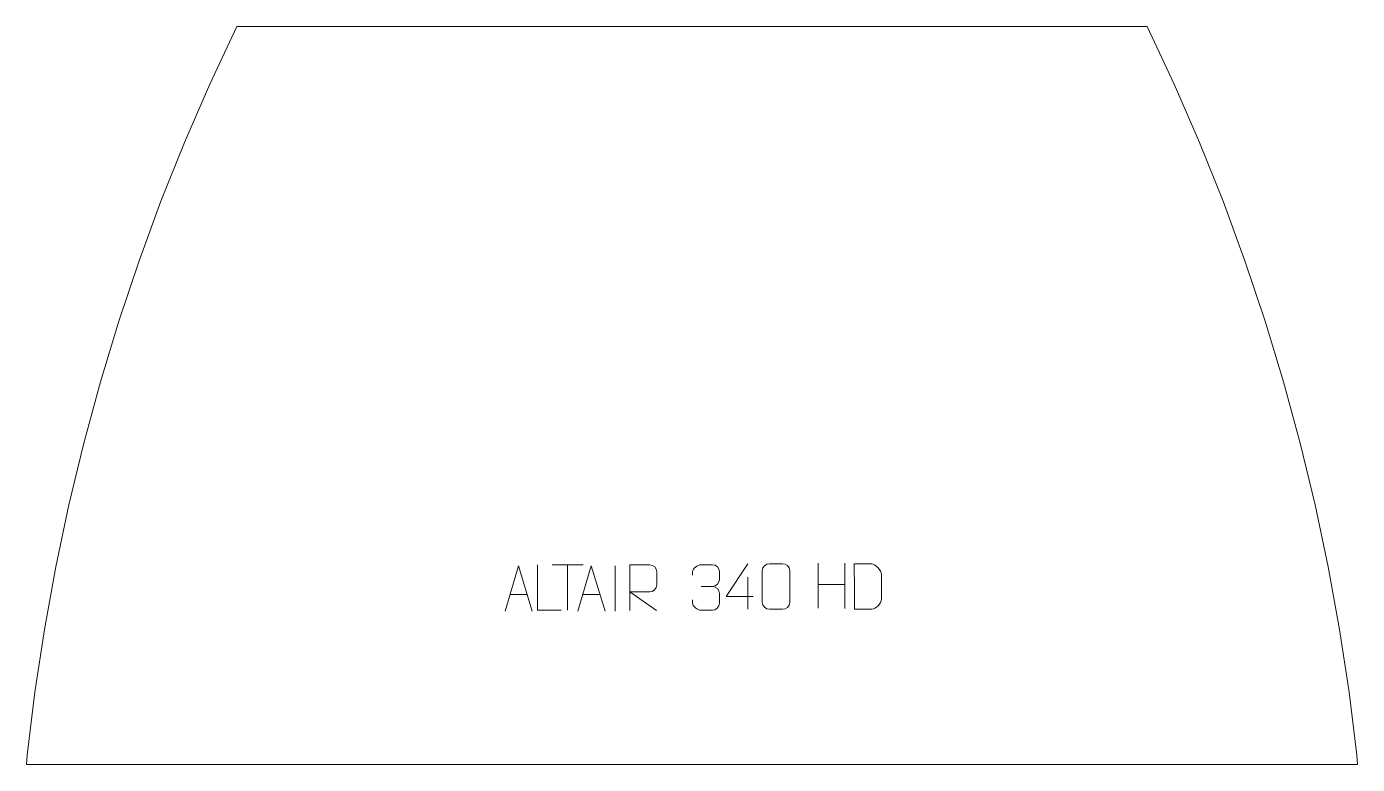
# Model space of a CAD drawing. Header units: millimetres. Extents: x -394 to 336, y 857 to 1262.
import ezdxf

# ---------------------------------------------------------------- set-up
doc = ezdxf.new("R2010")
doc.units = ezdxf.units.MM
doc.header["$MEASUREMENT"] = 0
doc.layers.add('layer 1', color=7, linetype='Continuous')

msp = doc.modelspace()

# ---------------------------------------------------------------- linework, layer by layer
at = {"layer": 'layer 1', "color": 242, "lineweight": 9}
msp.add_open_spline([(-279.1333, 1261.6364), (-279.1333, 1261.6364), (220.8654, 1261.6364), (220.8654, 1261.6364), (220.8654, 1261.6364), (220.8654, 1261.6364), (235.6579, 1230.0766), (235.6579, 1230.0766), (235.6579, 1230.0766), (235.6579, 1230.0766), (249.5374, 1198.1029), (249.5374, 1198.1029), (249.5374, 1198.1029), (249.5374, 1198.1029), (262.4896, 1165.7424), (262.4896, 1165.7424), (262.4896, 1165.7424), (262.4896, 1165.7424), (274.5035, 1133.0247), (274.5035, 1133.0247), (274.5035, 1133.0247), (274.5035, 1133.0247), (285.5723, 1099.9724), (285.5723, 1099.9724), (285.5723, 1099.9724), (285.5723, 1099.9724), (295.6836, 1066.6162), (295.6836, 1066.6162), (295.6836, 1066.6162), (295.6836, 1066.6162), (304.8316, 1032.9835), (304.8316, 1032.9835), (304.8316, 1032.9835), (304.8316, 1032.9835), (313.0083, 999.0991), (313.0083, 999.0991), (313.0083, 999.0991), (313.0083, 999.0991), (320.2046, 964.995), (320.2046, 964.995), (320.2046, 964.995), (320.2046, 964.995), (326.4165, 930.6972), (326.4165, 930.6972), (326.4165, 930.6972), (326.4165, 930.6972), (331.638, 896.2352), (331.638, 896.2352), (331.638, 896.2352), (331.638, 896.2352), (335.8665, 861.6369), (335.8665, 861.6369), (335.8665, 861.6369), (335.8665, 861.6369), (336.2158, 856.6365), (336.2158, 856.6365), (336.2158, 856.6365), (336.2158, 856.6365), (-394.4837, 856.6365), (-394.4837, 856.6365), (-394.4837, 856.6365), (-394.4837, 856.6365), (-394.1339, 861.6369), (-394.1339, 861.6369), (-394.1339, 861.6369), (-394.1339, 861.6369), (-389.9054, 896.2352), (-389.9054, 896.2352), (-389.9054, 896.2352), (-389.9054, 896.2352), (-384.6844, 930.6972), (-384.6844, 930.6972), (-384.6844, 930.6972), (-384.6844, 930.6972), (-378.4725, 964.995), (-378.4725, 964.995), (-378.4725, 964.995), (-378.4725, 964.995), (-371.2743, 999.0991), (-371.2743, 999.0991), (-371.2743, 999.0991), (-371.2743, 999.0991), (-363.099, 1032.9835), (-363.099, 1032.9835), (-363.099, 1032.9835), (-363.099, 1032.9835), (-353.9514, 1066.6162), (-353.9514, 1066.6162), (-353.9514, 1066.6162), (-353.9514, 1066.6162), (-343.8401, 1099.9724), (-343.8401, 1099.9724), (-343.8401, 1099.9724), (-343.8401, 1099.9724), (-332.7713, 1133.0247), (-332.7713, 1133.0247), (-332.7713, 1133.0247), (-332.7713, 1133.0247), (-320.7575, 1165.7424), (-320.7575, 1165.7424), (-320.7575, 1165.7424), (-320.7575, 1165.7424), (-307.8048, 1198.1029), (-307.8048, 1198.1029), (-307.8048, 1198.1029), (-307.8048, 1198.1029), (-293.9258, 1230.0766), (-293.9258, 1230.0766), (-293.9258, 1230.0766), (-293.9258, 1230.0766), (-279.1333, 1261.6364), (-279.1333, 1261.6364)], degree=3, knots=[0, 0, 0, 0, 0.03448276, 0.03448276, 0.03448276, 0.03448276, 0.06896552, 0.06896552, 0.06896552, 0.06896552, 0.10344828, 0.10344828, 0.10344828, 0.10344828, 0.13793103, 0.13793103, 0.13793103, 0.13793103, 0.17241379, 0.17241379, 0.17241379, 0.17241379, 0.20689655, 0.20689655, 0.20689655, 0.20689655, 0.24137931, 0.24137931, 0.24137931, 0.24137931, 0.27586207, 0.27586207, 0.27586207, 0.27586207, 0.31034483, 0.31034483, 0.31034483, 0.31034483, 0.34482759, 0.34482759, 0.34482759, 0.34482759, 0.37931034, 0.37931034, 0.37931034, 0.37931034, 0.4137931, 0.4137931, 0.4137931, 0.4137931, 0.44827586, 0.44827586, 0.44827586, 0.44827586, 0.48275862, 0.48275862, 0.48275862, 0.48275862, 0.51724138, 0.51724138, 0.51724138, 0.51724138, 0.55172414, 0.55172414, 0.55172414, 0.55172414, 0.5862069, 0.5862069, 0.5862069, 0.5862069, 0.62068966, 0.62068966, 0.62068966, 0.62068966, 0.65517241, 0.65517241, 0.65517241, 0.65517241, 0.68965517, 0.68965517, 0.68965517, 0.68965517, 0.72413793, 0.72413793, 0.72413793, 0.72413793, 0.75862069, 0.75862069, 0.75862069, 0.75862069, 0.79310345, 0.79310345, 0.79310345, 0.79310345, 0.82758621, 0.82758621, 0.82758621, 0.82758621, 0.86206897, 0.86206897, 0.86206897, 0.86206897, 0.89655172, 0.89655172, 0.89655172, 0.89655172, 0.93103448, 0.93103448, 0.93103448, 0.93103448, 1, 1, 1, 1], dxfattribs=at)
at = {"layer": 'layer 1', "color": 250, "lineweight": 9}
for points, knots in [([(-131.794, 940.7038), (-131.794, 940.7038), (-124.423, 965.6573), (-124.423, 965.6573), (-124.423, 965.6573), (-124.423, 965.6573), (-116.8531, 940.7038), (-116.8531, 940.7038)], [0, 0, 0, 0, 0.33333333, 0.33333333, 0.33333333, 0.33333333, 1, 1, 1, 1]), ([(-100.9774, 941.2715), (-100.9774, 941.2715), (-113.9265, 941.2715), (-113.9265, 941.2715), (-113.9265, 941.2715), (-113.9265, 941.2715), (-113.9265, 966.2251), (-113.9265, 966.2251)], [0, 0, 0, 0, 0.33333333, 0.33333333, 0.33333333, 0.33333333, 1, 1, 1, 1]), ([(-91.794, 940.7038), (-91.794, 940.7038), (-84.423, 965.6573), (-84.423, 965.6573), (-84.423, 965.6573), (-84.423, 965.6573), (-76.8531, 940.7038), (-76.8531, 940.7038)], [0, 0, 0, 0, 0.33333333, 0.33333333, 0.33333333, 0.33333333, 1, 1, 1, 1]), ([(-63.197, 941.195), (-63.197, 941.195), (-63.197, 966.1485), (-63.197, 966.1485), (-63.197, 966.1485), (-59.6022, 966.1485), (-56.0067, 966.1485), (-52.4115, 966.1485), (-52.4115, 966.1485), (-50.0862, 966.1108), (-48.5289, 964.6208), (-48.533, 962.2544), (-48.533, 962.2544), (-48.5334, 960.2189), (-48.5334, 957.1595), (-48.533, 955.1235), (-48.533, 955.1235), (-48.5395, 953.248), (-50.3518, 951.3062), (-52.3613, 951.2871), (-52.3613, 951.2871), (-52.3613, 951.2871), (-63.197, 951.2871), (-63.197, 951.2871), (-63.197, 951.2871), (-63.197, 951.2871), (-48.5423, 941.195), (-48.5423, 941.195)], [0, 0, 0, 0, 0.125, 0.125, 0.125, 0.125, 0.25, 0.25, 0.25, 0.25, 0.375, 0.375, 0.375, 0.375, 0.5, 0.5, 0.5, 0.5, 0.625, 0.625, 0.625, 0.625, 0.75, 0.75, 0.75, 0.75, 1, 1, 1, 1]), ([(-28.8165, 960.5408), (-28.8165, 960.5408), (-28.8165, 962.398), (-28.8165, 962.398), (-28.8165, 962.398), (-28.8308, 964.1399), (-26.1663, 966.258), (-24.1072, 966.2353), (-24.1072, 966.2353), (-22.0431, 966.2353), (-19.9791, 966.2353), (-17.9154, 966.2353), (-17.9154, 966.2353), (-15.7209, 966.2441), (-14.1226, 964.3973), (-14.0782, 962.4852), (-14.0782, 962.4852), (-14.0786, 961.0501), (-14.0786, 959.615), (-14.0782, 958.1795), (-14.0782, 958.1795), (-14.1268, 956.526), (-15.7294, 954.296), (-17.9277, 954.306), (-17.9277, 954.306), (-15.724, 954.2948), (-14.116, 952.4916), (-14.062, 950.4321), (-14.062, 950.4321), (-14.0624, 948.6474), (-14.0624, 946.8627), (-14.062, 945.0776), (-14.062, 945.0776), (-14.0519, 943.0162), (-16.1068, 941.2531), (-17.9277, 941.2612), (-17.9277, 941.2612), (-19.993, 941.2615), (-22.0582, 941.2615), (-24.1238, 941.2612), (-24.1238, 941.2612), (-26.2924, 941.2727), (-28.8234, 943.6729), (-28.842, 945.1347), (-28.842, 945.1347), (-28.842, 945.1347), (-28.842, 947.0433), (-28.842, 947.0433)], [0, 0, 0, 0, 0.07692308, 0.07692308, 0.07692308, 0.07692308, 0.15384615, 0.15384615, 0.15384615, 0.15384615, 0.23076923, 0.23076923, 0.23076923, 0.23076923, 0.30769231, 0.30769231, 0.30769231, 0.30769231, 0.38461538, 0.38461538, 0.38461538, 0.38461538, 0.46153846, 0.46153846, 0.46153846, 0.46153846, 0.53846154, 0.53846154, 0.53846154, 0.53846154, 0.61538462, 0.61538462, 0.61538462, 0.61538462, 0.69230769, 0.69230769, 0.69230769, 0.69230769, 0.76923077, 0.76923077, 0.76923077, 0.76923077, 0.84615385, 0.84615385, 0.84615385, 0.84615385, 1, 1, 1, 1]), ([(4.4022, 948.7122), (4.4022, 948.7122), (-10.4195, 948.7122), (-10.4195, 948.7122), (-10.4195, 948.7122), (-10.4195, 948.7122), (1.4581, 966.7827), (1.4581, 966.7827)], [0, 0, 0, 0, 0.33333333, 0.33333333, 0.33333333, 0.33333333, 1, 1, 1, 1]), ([(13.4107, 966.7949), (15.7768, 966.7949), (18.1433, 966.7949), (20.5098, 966.7949), (20.5098, 966.7949), (22.4903, 966.8305), (24.5163, 965.3362), (24.5434, 962.8941), (24.5434, 962.8941), (24.543, 957.1367), (24.543, 951.3789), (24.5434, 945.6207), (24.5434, 945.6207), (24.4013, 943.2931), (22.6949, 941.8108), (20.5098, 941.8), (20.5098, 941.8), (18.1374, 941.8004), (15.765, 941.8004), (13.393, 941.8), (13.393, 941.8), (11.4345, 941.6944), (9.4281, 943.5823), (9.4395, 945.6033), (9.4395, 945.6033), (9.4399, 951.3839), (9.4399, 957.1642), (9.4395, 962.944), (9.4395, 962.944), (9.4438, 965.086), (11.2209, 966.8085), (13.4107, 966.7949)], [0, 0, 0, 0, 0.11111111, 0.11111111, 0.11111111, 0.11111111, 0.22222222, 0.22222222, 0.22222222, 0.22222222, 0.33333333, 0.33333333, 0.33333333, 0.33333333, 0.44444444, 0.44444444, 0.44444444, 0.44444444, 0.55555556, 0.55555556, 0.55555556, 0.55555556, 0.66666667, 0.66666667, 0.66666667, 0.66666667, 0.77777778, 0.77777778, 0.77777778, 0.77777778, 1, 1, 1, 1]), ([(60.0455, 941.8471), (62.3773, 941.8475), (67.3275, 941.8235), (69.659, 941.8232), (69.659, 941.8232), (71.584, 941.7178), (74.9026, 945.2594), (74.8914, 947.2767), (74.8914, 947.2767), (74.891, 953.0468), (74.891, 955.2165), (74.8914, 960.9858), (74.8914, 960.9858), (74.8871, 963.1239), (71.5126, 966.784), (69.3602, 966.7705), (69.3602, 966.7705), (67.0345, 966.7705), (62.3102, 966.7705), (59.9841, 966.7705), (59.9841, 966.7705), (59.9845, 961.0236), (60.0458, 947.5944), (60.0455, 941.8471)], [0, 0, 0, 0, 0.14285714, 0.14285714, 0.14285714, 0.14285714, 0.28571429, 0.28571429, 0.28571429, 0.28571429, 0.42857143, 0.42857143, 0.42857143, 0.42857143, 0.57142857, 0.57142857, 0.57142857, 0.57142857, 0.71428571, 0.71428571, 0.71428571, 0.71428571, 1, 1, 1, 1])]:
    msp.add_open_spline(points, degree=3, knots=knots, dxfattribs=at)
for points in [[(-105.9455, 966.2016), (-105.9455, 966.2016), (-88.9583, 966.2016), (-88.9583, 966.2016)], [(-97.4517, 941.2716), (-97.4517, 941.2716), (-97.4517, 966.2251), (-97.4517, 966.2251)], [(-71.3235, 965.6676), (-71.3235, 965.6676), (-71.3235, 940.6935), (-71.3235, 940.6935)], [(40.1161, 967.1778), (40.1161, 967.1778), (40.1161, 942.4003), (40.1161, 942.4003)], [(54.7594, 967.1778), (54.7594, 967.1778), (54.7594, 942.2243), (54.7594, 942.2243)], [(1.4581, 959.4733), (1.4581, 959.4733), (1.4581, 941.8086), (1.4581, 941.8086)], [(-129.0714, 949.9532), (-129.0714, 949.9532), (-119.5757, 949.9532), (-119.5757, 949.9532)], [(-89.0714, 949.9532), (-89.0714, 949.9532), (-79.5757, 949.9532), (-79.5757, 949.9532)], [(-24.1068, 954.2956), (-24.1068, 954.2956), (-17.9104, 954.2956), (-17.9104, 954.2956)], [(40.1161, 955.2955), (40.1161, 955.2955), (54.7594, 955.2959), (54.7594, 955.2959)]]:
    msp.add_open_spline(points, degree=3, dxfattribs=at)

doc.saveas('drawing.dxf')
